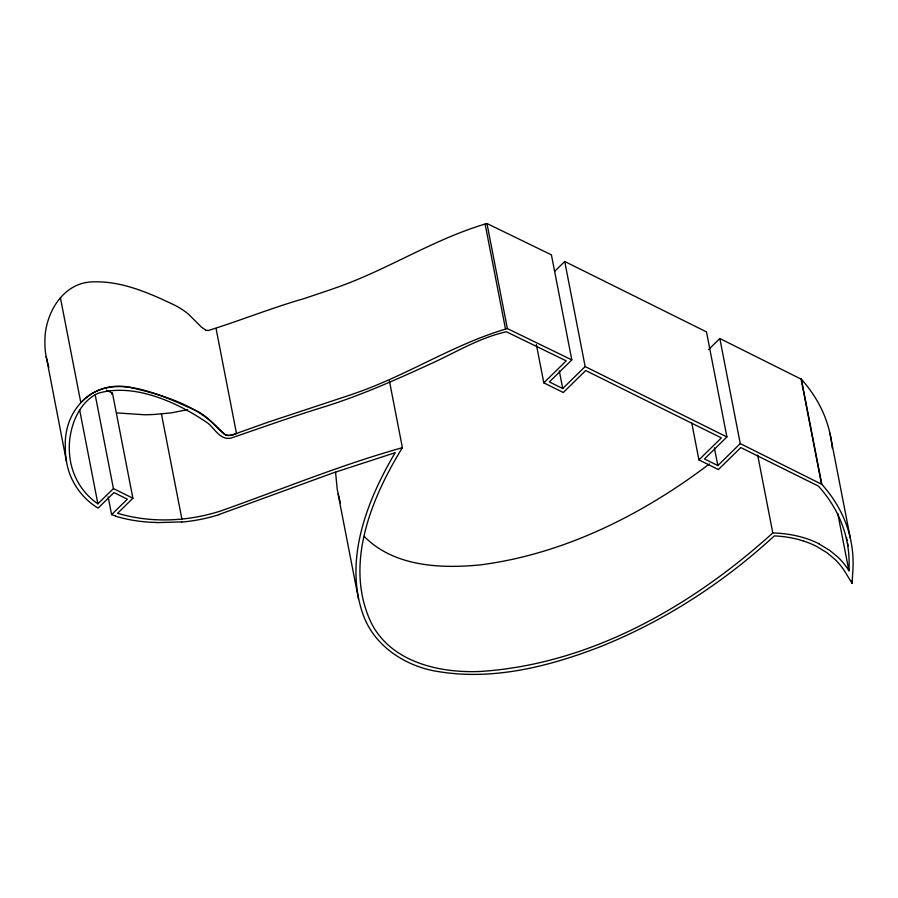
<?xml version="1.0" encoding="UTF-8"?>
<svg xmlns="http://www.w3.org/2000/svg" width="898" height="898" viewBox="0 0 898 898"><rect width="100%" height="100%" fill="white"/><g stroke="black" fill="none" stroke-linecap="round" stroke-linejoin="round"><path stroke-width="1.35" d="M802.924 540.821A93.549 66.497 -11 0 1 816.394 546.287L826.979 552.719L834.994 559.432A107.535 76.431 -11 0 1 845.265 572.194L852.056 583.363L852.875 570.499A222.334 158.037 -11 0 0 846.533 525.128A221.312 157.307 -11 0 0 821.805 484.325L740.255 443.59L719.837 338.524L708.623 349.524M389.395 380.831L402.394 447.687C370.896 498.783 343.115 566.481 372.154 624.671C392.606 662.713 440.289 673.186 480.172 671.468C590.738 664.374 692.111 605.959 772.808 532.941A99.476 70.706 -11 0 1 818.998 543.75M205.53 329.948L201.433 327.119L188.602 314.289A92.943 66.059 -11 0 0 173.774 304.748C148.226 292.591 120.792 280.569 91.888 281.905C62.007 283.027 44.328 314.951 44.9 342.127A153.547 109.141 -11 0 0 45.529 352.981L66.497 461.662C69.64 480.812 81.471 498.143 98.107 508.133L113.99 492.553L127.325 499.187L111.599 514.61L115.561 515.923M111.52 394.121L112.475 393.189L106.391 390.159M818.909 543.84L829.943 550.53L838.261 557.501A111.577 79.316 -11 0 1 848.913 570.746A218.169 155.073 -11 0 0 842.706 526.172A217.136 154.344 -11 0 0 818.426 486.11L740.816 447.563L718.4 469.553L698.925 459.888L721.341 437.898L585.709 370.526L563.293 392.516L543.818 382.851L566.234 360.861L506.382 331.777C480.183 337.581 457.06 351.589 432.982 362.77C396.22 379.652 359.166 396.265 320.384 408.018C290.279 417.346 260.555 428.02 230.764 438.168C220.201 440.188 214.903 428.885 208.01 423.25C177.871 402.529 134.711 382.604 98.005 393.279C80.506 401.529 71.75 421.555 69.696 439.874A146.396 104.067 -11 0 0 70.426 460.932C73.412 478.14 83.323 494.057 97.893 503.812L113.429 488.579L95.121 394.435M112.475 393.189L132.893 498.244L117.582 513.274C150.83 523.22 187.267 521.603 220.19 511.153C280.816 489.747 340.364 464.973 402.394 447.687M554.919 271.106L564.73 261.486L706.49 331.901L726.909 436.967L704.492 458.957L717.839 465.579L740.255 443.59M205.53 329.948A6.589 4.681 -11 0 0 208.516 330.453C240.451 320.53 271.847 307.823 304.096 298.596L330.947 289.56A83.043 59.032 -11 0 0 333.192 288.718C386.118 270.87 433.33 239.014 486.952 223.523L551.406 254.841L571.824 359.907L549.385 381.919L562.732 388.542L585.148 366.552L564.73 261.486M709.42 463.952C642.766 514.431 565.033 553.639 481.429 564.763C441.457 568.861 394.054 566.93 364.161 536.364M218.921 514.565L333.169 472.887L395.176 452.693C367.192 500.006 343.777 559.42 362.938 614.187C374.253 646.594 406.424 667.034 439.38 671.76C493.765 680.471 549.015 666.484 599.583 646.987C664.082 621.293 723.283 582.881 774.312 535.904A94.986 67.518 -11 0 1 802.947 540.787M571.824 359.907L507.37 328.589C453.737 344.035 406.547 375.948 353.61 393.784A83.043 59.032 -11 0 1 351.365 394.626L268.165 422.139L232.054 435.025L228.395 435.508L225.364 434.755L218.068 428.245M187.648 409.623L171.439 412.844L154.77 414.416A153.266 108.939 -11 0 1 144.522 414.764L117.245 412.934M181.811 521.873L156.903 522.625M719.837 338.524L801.398 379.259L821.816 484.325M585.148 366.552L726.909 436.967M113.429 488.579L132.893 498.244M217.754 427.908C195.955 405.009 163.683 395.401 133.735 388.239C95.682 377.957 63.534 407.827 65.318 447.193A153.547 109.141 -11 0 0 65.947 458.047L66.497 461.662M48.829 367.304L46.079 356.596M340.409 502.97L337.289 489.825L335.571 472.281M829.898 433.105L850.327 538.171M846.511 537.756L847.039 540.484M847.566 543.211L848.094 545.939M851.529 580.636L852.056 583.363M837.778 513.443L848.913 570.746M801.038 378.866L821.468 483.921M757.688 455.163L772.808 532.941M714.393 447.844L717.839 465.579M691.763 423.048L698.925 459.888M559.286 370.807L562.732 388.542M536.387 344.641L543.818 382.851M486.952 223.523L507.37 328.589M485.1 224.006L505.518 329.072M338.086 493.979L358.504 599.045M216.059 328.466L236.488 433.532C232.638 435.07 227.722 436.821 224.029 433.959C214.622 425.293 206.428 414.842 194.204 409.802C161.292 395.502 111.026 369.561 80.831 402.742L60.402 297.687M161.46 413.933L181.879 518.999M108.153 496.863L111.599 514.61M79.596 409.656L97.893 503.812M156.937 522.456A124.8 88.7 -11 0 1 115.415 516.137M218.966 514.677A125.451 89.171 -11 0 1 181.811 522.086M801.386 379.259A221.312 157.307 -11 0 1 826.093 420.062A222.334 158.037 -11 0 1 832.233 448.068"/></g></svg>
